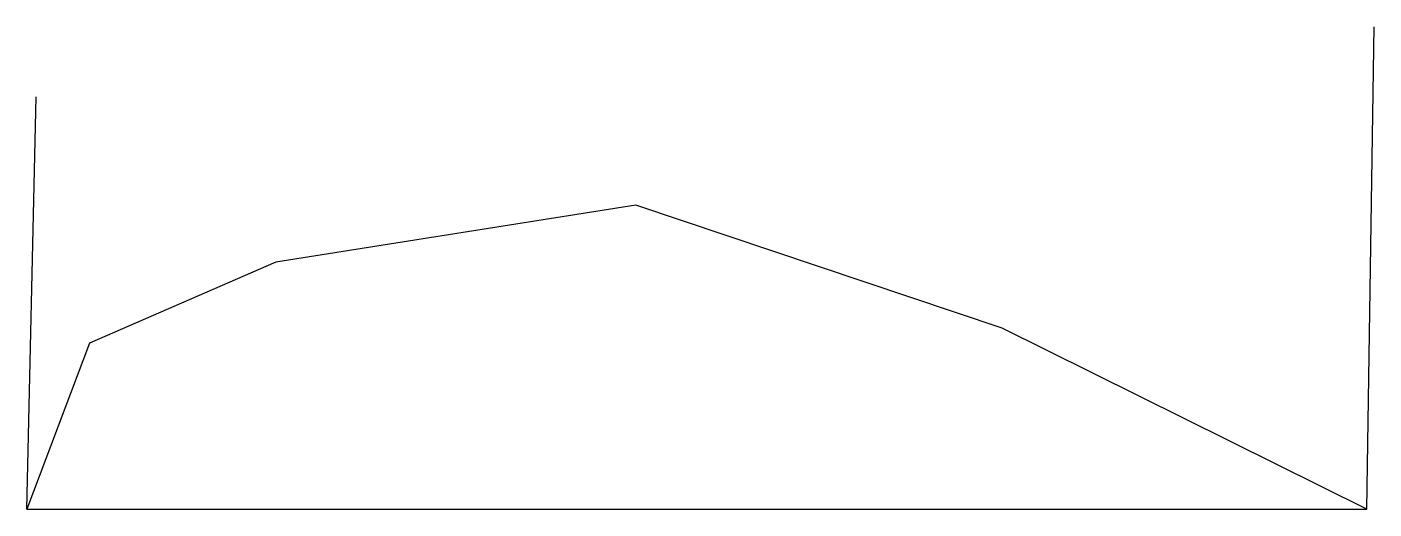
# Model space of a CAD drawing. Header units: millimetres. Extents: x -50 to 51, y 0 to 36.
import ezdxf

# ---------------------------------------------------------------- set-up
doc = ezdxf.new("R2010")
doc.units = ezdxf.units.MM
doc.layers.add('外形', color=1, linetype='Continuous', true_color=0xff0000)
doc.layers.add('糸', color=3, linetype='Continuous', true_color=0x00ff00)

msp = doc.modelspace()

# ---------------------------------------------------------------- linework, layer by layer
at = {"layer": '外形'}
msp.add_lwpolyline([(-50, 0), (50, 0), (22.78, 13.52), (-4.55, 22.71), (-31.43, 18.45), (-45.32, 12.4)], close=True, dxfattribs=at)
at = {"layer": '糸'}
for points in [[(50, 0), (50.54, 36.03)], [(-50, 0), (-49.32, 30.8)]]:
    msp.add_lwpolyline(points, dxfattribs=at)

doc.saveas('drawing.dxf')
